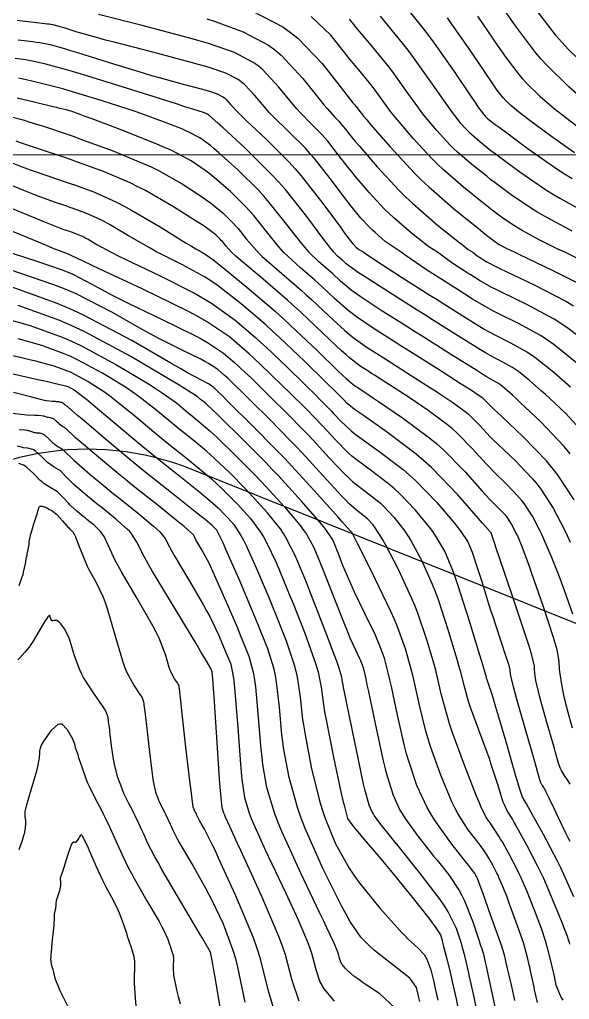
# Model space of a CAD drawing. Header units: metres. Extents: x 837475 to 838479, y 1189012 to 1191015.
# Drawn here: x 837912.9 to 837991.3, y 1189893.5 to 1190033.2 of the extents above; entities that cross this region are included whole.
import ezdxf

# ---------------------------------------------------------------- set-up
doc = ezdxf.new("R2010")
doc.units = ezdxf.units.M
doc.header["$LTSCALE"] = 0.3
doc.layers.add('COORD', color=7, linetype='Continuous', lineweight=20)
for name, color, linetype in [('COTAS 10', 1, 'Continuous'), ('COTAS INT', 252, 'Continuous'), ('VIA1', 50, 'Continuous')]:
    doc.layers.add(name, color=color, linetype=linetype)

msp = doc.modelspace()

# ---------------------------------------------------------------- linework, layer by layer
at = {"layer": 'COORD'}
msp.add_line((837476.51, 1190013.87), (838476.51, 1190013.87), dxfattribs=at)
at = {"layer": 'COTAS 10'}
for points in [[(837986.21, 1190034.88), (837989.23, 1190030.97), (837990.16, 1190029.93), (837991.12, 1190028.89), (837994.88, 1190025.28)], [(837995.11, 1189985.97), (837991.24, 1189989.01), (837990.16, 1189989.75), (837989.08, 1189990.45), (837985.11, 1189992.6), (837981.66, 1189994.25), (837980.89, 1189994.63), (837980.21, 1189994.97), (837978.46, 1189995.95), (837977.12, 1189996.8), (837976.7, 1189997.07), (837976.26, 1189997.34), (837974.5, 1189998.46), (837972.47, 1190000), (837971.21, 1190000.76), (837968.74, 1190002.7), (837966.22, 1190004.87), (837965.56, 1190005.5), (837964.91, 1190006.13), (837962.7, 1190008.5), (837960.73, 1190010.83), (837960.23, 1190011.44), (837959.76, 1190012.03), (837958.22, 1190014.03), (837956.81, 1190015.82), (837956.41, 1190016.29), (837956.01, 1190016.74), (837954.53, 1190018.22), (837952.89, 1190019.89), (837952.39, 1190020.44), (837951.88, 1190021.04), (837949.84, 1190023.54), (837947.56, 1190025.99), (837946.89, 1190026.54), (837946.19, 1190027.05), (837943.54, 1190028.48), (837939.83, 1190029.73), (837938.47, 1190030.13), (837936.97, 1190030.56), (837930.35, 1190032.31), (837924.13, 1190033.88)], [(837964.29, 1190033.63), (837967.44, 1190029.79), (837968.23, 1190028.77), (837968.99, 1190027.77), (837971.47, 1190024.29), (837973.48, 1190021.36), (837973.96, 1190020.7), (837974.4, 1190020.1), (837975.66, 1190018.49), (837976.72, 1190017.35), (837977.03, 1190017.05), (837977.33, 1190016.76), (837978.49, 1190015.76), (837980.08, 1190014.51), (837980.67, 1190014.07), (837981.31, 1190013.58), (837984.18, 1190011.44), (837987.7, 1190009.03), (837988.76, 1190008.37), (837989.87, 1190007.71), (837994.18, 1190005.33)], [(837991.91, 1189964.67), (837989.58, 1189968.28), (837988.81, 1189969.26), (837988, 1189970.23), (837984.67, 1189973.69), (837981.66, 1189976.51), (837981.05, 1189977.09), (837980.55, 1189977.57), (837979.54, 1189978.57), (837979.15, 1189978.96), (837979.03, 1189979.07), (837978.91, 1189979.18), (837978.41, 1189979.54), (837977.16, 1189980.36), (837976.55, 1189980.75), (837975.83, 1189981.2), (837972.31, 1189983.44), (837968.36, 1189985.94), (837967.37, 1189986.56), (837966.44, 1189987.15), (837963.44, 1189989.05), (837960.93, 1189990.76), (837960.31, 1189991.23), (837959.71, 1189991.7), (837957.79, 1189993.4), (837955.98, 1189995.11), (837955.46, 1189995.58), (837954.93, 1189996.06), (837952.91, 1189997.78), (837950.5, 1190000), (837949.85, 1190000.75), (837948.08, 1190002.96), (837946.26, 1190005.24), (837945.71, 1190005.85), (837945.15, 1190006.47), (837942.96, 1190008.64), (837940.69, 1190010.61), (837940.07, 1190011.1), (837939.47, 1190011.56), (837937.34, 1190013.02), (837934.58, 1190014.47), (837933.57, 1190014.93), (837932.47, 1190015.41), (837927.61, 1190017.34), (837923.12, 1190019.03), (837922.24, 1190019.36), (837921.53, 1190019.62), (837920.26, 1190020.09), (837920.01, 1190020.16), (837919.94, 1190020.19), (837919.85, 1190020.21), (837919.53, 1190020.29), (837918.64, 1190020.5), (837918.21, 1190020.6), (837917.7, 1190020.73), (837915.18, 1190021.34), (837912.58, 1190021.95)], [(837909.48, 1190007.19), (837915.08, 1190004.88), (837916.21, 1190004.42), (837917.16, 1190004.03), (837919.07, 1190003.29), (837919.82, 1190003.04), (837920.04, 1190002.97), (837920.26, 1190002.89), (837921.09, 1190002.58), (837922.04, 1190002.16), (837922.34, 1190002.01), (837922.66, 1190001.83), (837923.93, 1190001.09), (837925.93, 1190000), (837926.13, 1189999.89), (837927.03, 1189999.44), (837928.06, 1189998.93), (837932.84, 1189996.66), (837937.91, 1189994.1), (837939.12, 1189993.41), (837940.25, 1189992.72), (837943.64, 1189990.3), (837946.5, 1189987.84), (837947.29, 1189987.12), (837948.09, 1189986.39), (837950.99, 1189983.64), (837953.53, 1189981.15), (837954.11, 1189980.58), (837954.63, 1189980.07), (837956.04, 1189978.68), (837957.07, 1189977.63), (837957.36, 1189977.33), (837957.65, 1189977.02), (837958.68, 1189975.89), (837960.17, 1189974.51), (837960.74, 1189974.06), (837961.39, 1189973.56), (837964.29, 1189971.5), (837967.57, 1189969), (837968.45, 1189968.23), (837969.32, 1189967.44), (837972.35, 1189964.29), (837974.83, 1189961.39), (837975.34, 1189960.75), (837975.79, 1189960.18), (837976.77, 1189958.71), (837977.38, 1189957.24), (837977.58, 1189956.68), (837977.8, 1189956.04), (837978.71, 1189953.17), (837979.73, 1189949.87), (837980.03, 1189948.97), (837980.32, 1189948.07), (837981.39, 1189944.84), (837982.26, 1189942.23), (837982.43, 1189941.71), (837982.56, 1189941.27), (837982.77, 1189940.45), (837982.78, 1189940.17), (837982.79, 1189940.07), (837982.8, 1189939.97), (837982.86, 1189939.53), (837983.24, 1189938.09), (837983.44, 1189937.35), (837983.69, 1189936.46), (837984.95, 1189932.01), (837986.21, 1189927.6), (837986.46, 1189926.73), (837986.67, 1189926.01), (837987.04, 1189924.7), (837987.15, 1189924.39), (837987.18, 1189924.31), (837987.22, 1189924.23), (837987.39, 1189923.97), (837987.58, 1189923.68), (837987.64, 1189923.58), (837987.69, 1189923.48), (837987.9, 1189923.07), (837988.3, 1189922.23), (837988.48, 1189921.86), (837988.68, 1189921.44), (837989.64, 1189919.41), (837990.74, 1189917.14), (837991.03, 1189916.57), (837991.3, 1189916.02)], [(837983.5, 1189893.33), (837983.03, 1189895.33), (837982.6, 1189897.14), (837982.51, 1189897.52), (837982.44, 1189897.86), (837982.26, 1189898.67), (837982.16, 1189899.14), (837982.14, 1189899.26), (837982.11, 1189899.38), (837982.02, 1189899.8), (837981.66, 1189900.9), (837981.47, 1189901.45), (837981.24, 1189902.11), (837980.07, 1189905.4), (837978.9, 1189908.65), (837978.67, 1189909.28), (837978.48, 1189909.8), (837978.14, 1189910.73), (837978.06, 1189910.9), (837978.04, 1189910.95), (837978.02, 1189911), (837977.93, 1189911.16), (837977.85, 1189911.31), (837977.83, 1189911.35), (837977.81, 1189911.38), (837977.75, 1189911.47), (837977.2, 1189912.17), (837976.87, 1189912.59), (837976.47, 1189913.11), (837974.37, 1189915.78), (837972.04, 1189919.05), (837971.49, 1189919.94), (837970.99, 1189920.83), (837969.52, 1189923.99), (837968.36, 1189927.43), (837968.06, 1189928.49), (837967.77, 1189929.6), (837966.75, 1189933.99), (837965.88, 1189938.1), (837965.67, 1189939.03), (837965.47, 1189939.86), (837964.88, 1189942.12), (837964.15, 1189944.1), (837963.86, 1189944.76), (837963.55, 1189945.48), (837962.12, 1189948.47), (837960.63, 1189951.55), (837960.28, 1189952.31), (837959.95, 1189953.03), (837958.98, 1189955.34), (837958.28, 1189957.15), (837958.11, 1189957.56), (837957.96, 1189957.94), (837957.53, 1189958.98), (837956.64, 1189960.32), (837956.2, 1189960.88), (837955.67, 1189961.52), (837953.07, 1189964.52), (837949.83, 1189968.05), (837948.91, 1189969.02), (837947.98, 1189969.99), (837944.52, 1189973.5), (837941.58, 1189976.38), (837940.99, 1189976.96), (837940.48, 1189977.44), (837939.43, 1189978.41), (837938.97, 1189978.78), (837938.83, 1189978.89), (837938.7, 1189979), (837938.19, 1189979.43), (837936.42, 1189980.57), (837935.49, 1189981.14), (837934.37, 1189981.81), (837928.76, 1189985.12), (837922.12, 1189988.68), (837920.37, 1189989.5), (837918.64, 1189990.25), (837912.71, 1189992.41)], [(837969.92, 1189893.17), (837969.75, 1189893.94), (837969.7, 1189894.15), (837969.64, 1189894.37), (837969.45, 1189895.16), (837968.82, 1189896.14), (837968.49, 1189896.48), (837968.09, 1189896.84), (837966.11, 1189898.39), (837963.94, 1189900.05), (837963.43, 1189900.48), (837962.95, 1189900.9), (837961.52, 1189902.33), (837959.98, 1189904.64), (837959.43, 1189905.62), (837958.82, 1189906.74), (837956.18, 1189912.03), (837953.61, 1189917.83), (837953.05, 1189919.29), (837952.55, 1189920.67), (837951.3, 1189925.12), (837950.58, 1189929.09), (837950.42, 1189930.18), (837950.28, 1189931.26), (837949.92, 1189935.12), (837949.51, 1189938.72), (837949.35, 1189939.65), (837949.16, 1189940.53), (837948.26, 1189943.46), (837946.99, 1189946.65), (837946.56, 1189947.69), (837946.09, 1189948.81), (837944.13, 1189953.46), (837942.31, 1189957.63), (837941.95, 1189958.45), (837941.64, 1189959.13), (837941.01, 1189960.35), (837940.76, 1189960.62), (837940.69, 1189960.7), (837940.62, 1189960.77), (837940.35, 1189961.05), (837939.33, 1189961.89), (837938.79, 1189962.33), (837938.12, 1189962.85), (837934.79, 1189965.49), (837930.77, 1189968.69), (837929.68, 1189969.57), (837928.6, 1189970.45), (837924.79, 1189973.64), (837921.75, 1189976.22), (837921.17, 1189976.72), (837920.69, 1189977.13), (837919.88, 1189977.84), (837919.79, 1189977.94), (837919.76, 1189977.96), (837919.73, 1189977.99), (837919.61, 1189978.06), (837919.48, 1189978.14), (837919.44, 1189978.17), (837919.41, 1189978.2), (837919.26, 1189978.34), (837919.12, 1189978.47), (837919.08, 1189978.49), (837919.05, 1189978.51), (837918.92, 1189978.55), (837918.81, 1189978.56), (837918.78, 1189978.57), (837918.75, 1189978.57), (837918.64, 1189978.6), (837918.54, 1189978.64), (837918.49, 1189978.65), (837918.39, 1189978.67), (837918.21, 1189978.68), (837918.12, 1189978.68), (837918.03, 1189978.69), (837917.56, 1189978.69), (837916.75, 1189978.8), (837916.44, 1189978.86), (837916.08, 1189978.94), (837914.48, 1189979.35), (837912.05, 1189979.97)], [(837912.82, 1189952.5), (837913.28, 1189953.73), (837913.39, 1189954.07), (837913.48, 1189954.4), (837913.74, 1189955.55), (837913.91, 1189956.55), (837913.96, 1189956.78), (837914, 1189957), (837914.13, 1189957.6), (837914.22, 1189958.07), (837914.24, 1189958.2), (837914.26, 1189958.32), (837914.29, 1189958.74), (837914.39, 1189959.38), (837914.46, 1189959.63), (837914.54, 1189959.92), (837914.95, 1189961.26), (837915.37, 1189962.57), (837915.45, 1189962.84), (837915.52, 1189963.07), (837915.66, 1189963.57), (837915.75, 1189963.76), (837915.8, 1189963.78), (837915.85, 1189963.8), (837916.12, 1189963.79), (837916.42, 1189963.7), (837916.49, 1189963.68), (837916.56, 1189963.65), (837916.77, 1189963.55), (837917, 1189963.42), (837917.08, 1189963.38), (837917.17, 1189963.33), (837917.52, 1189963.15), (837917.99, 1189962.81), (837918.15, 1189962.66), (837918.32, 1189962.5), (837919.02, 1189961.72), (837919.66, 1189960.96), (837919.79, 1189960.81), (837919.9, 1189960.68), (837920.15, 1189960.42), (837920.27, 1189960.32), (837920.31, 1189960.29), (837920.34, 1189960.26), (837920.49, 1189960.15), (837920.74, 1189959.69), (837920.85, 1189959.43), (837920.97, 1189959.13), (837921.56, 1189957.58), (837922.32, 1189955.73), (837922.55, 1189955.24), (837922.79, 1189954.74), (837923.75, 1189953.02), (837924.79, 1189950.83), (837925.08, 1189950.05), (837925.38, 1189949.19), (837926.46, 1189945.43), (837927.56, 1189941.73), (837927.85, 1189940.9), (837928.15, 1189940.16), (837929.21, 1189938.17), (837930.06, 1189936.95), (837930.23, 1189936.69), (837930.36, 1189936.46), (837930.58, 1189935.9), (837930.6, 1189935.57), (837930.61, 1189935.49), (837930.62, 1189935.41), (837930.66, 1189935.16), (837930.78, 1189934.16), (837930.84, 1189933.61), (837930.92, 1189932.94), (837931.31, 1189929.53), (837931.74, 1189926), (837931.85, 1189925.24), (837931.95, 1189924.58), (837932.28, 1189923.03), (837932.59, 1189922.14), (837932.69, 1189921.9), (837932.79, 1189921.67), (837933.17, 1189920.88), (837933.55, 1189920.16), (837933.65, 1189919.97), (837933.74, 1189919.78), (837934.04, 1189919.15), (837934.32, 1189918.54), (837934.4, 1189918.36), (837934.48, 1189918.18), (837934.77, 1189917.52), (837935.38, 1189916.35), (837935.66, 1189915.85), (837935.98, 1189915.28), (837937.57, 1189912.56), (837939.4, 1189909.33), (837939.87, 1189908.43), (837940.34, 1189907.52), (837941.92, 1189904.23), (837943.31, 1189900.5), (837943.65, 1189899.32), (837943.97, 1189898.08), (837944.99, 1189893.07)]]:
    msp.add_lwpolyline(points, dxfattribs=at)
at = {"layer": 'COTAS INT'}
for points in [[(837967.42, 1190035.59), (837970.36, 1190031.95), (837971.17, 1190030.88), (837971.99, 1190029.78), (837974.93, 1190025.59), (837977.34, 1190022.01), (837977.82, 1190021.31), (837978.22, 1190020.73), (837978.99, 1190019.65), (837979.23, 1190019.38), (837979.31, 1190019.31), (837979.38, 1190019.24), (837979.65, 1190019.01), (837980.69, 1190018.22), (837981.26, 1190017.8), (837981.94, 1190017.29), (837985.38, 1190014.74), (837989.47, 1190011.86), (837990.57, 1190011.15), (837991.64, 1190010.48)], [(837993.95, 1190021.16), (837991.19, 1190023.56), (837988.08, 1190026.59), (837987.25, 1190027.51), (837986.43, 1190028.47), (837983.56, 1190032.24), (837981.24, 1190035.59)], [(837946.01, 1190034.38), (837950.41, 1190032.11), (837951.51, 1190031.33), (837952.57, 1190030.48), (837956.01, 1190026.9), (837958.58, 1190023.6), (837959.1, 1190022.94), (837959.54, 1190022.38), (837960.41, 1190021.29), (837960.71, 1190020.93), (837960.78, 1190020.83), (837960.85, 1190020.74), (837961.09, 1190020.41), (837961.93, 1190019.39), (837962.38, 1190018.86), (837962.93, 1190018.22), (837965.7, 1190015.01), (837969.19, 1190011.26), (837970.19, 1190010.27), (837971.21, 1190009.3), (837975.01, 1190006), (837978.24, 1190003.4), (837978.9, 1190002.87), (837979.45, 1190002.43), (837980.57, 1190001.55), (837981.09, 1190001.2), (837981.26, 1190001.09), (837981.45, 1190000.99), (837982.22, 1190000.57), (837983.49, 1190000), (837983.57, 1189999.96), (837984.32, 1189999.58), (837985.16, 1189999.17), (837989, 1189997.35), (837992.99, 1189995.32)], [(837993.64, 1189998.47), (837990.78, 1189999.9), (837990.6, 1190000), (837989.59, 1190000.42), (837986.95, 1190001.77), (837984.53, 1190003.08), (837983.95, 1190003.42), (837983.41, 1190003.75), (837981.77, 1190004.85), (837980.07, 1190006.15), (837979.49, 1190006.6), (837978.85, 1190007.1), (837976.17, 1190009.25), (837973.25, 1190011.79), (837972.47, 1190012.53), (837971.7, 1190013.29), (837969.02, 1190016.17), (837966.75, 1190018.84), (837966.24, 1190019.47), (837965.78, 1190020.04), (837964.55, 1190021.7), (837963.57, 1190023.08), (837963.27, 1190023.48), (837962.95, 1190023.89), (837961.7, 1190025.41), (837960.21, 1190027.21), (837959.74, 1190027.79), (837959.24, 1190028.41), (837957.24, 1190030.95), (837954.43, 1190033.6)], [(837978.18, 1190033.63), (837979.67, 1190031.43), (837980.1, 1190030.79), (837980.55, 1190030.14), (837982.24, 1190027.7), (837984.04, 1190025.33), (837984.56, 1190024.73), (837985.08, 1190024.15), (837987.04, 1190022.24), (837989.1, 1190020.49), (837989.7, 1190020.01), (837990.31, 1190019.52), (837992.58, 1190017.79)], [(837992.57, 1189983.99), (837989.07, 1189986.79), (837988.13, 1189987.45), (837987.21, 1189988.06), (837983.99, 1189989.84), (837981.09, 1189991.26), (837980.36, 1189991.64), (837979.67, 1189992.01), (837977.46, 1189993.31), (837975.24, 1189994.71), (837974.55, 1189995.15), (837973.82, 1189995.61), (837970.9, 1189997.46), (837967.85, 1189999.57), (837967.28, 1190000), (837964.99, 1190001.54), (837963.55, 1190002.78), (837963.17, 1190003.14), (837962.8, 1190003.5), (837961.54, 1190004.85), (837960.14, 1190006.56), (837959.68, 1190007.15), (837959.19, 1190007.78), (837957.17, 1190010.48), (837954.92, 1190013.35), (837954.28, 1190014.08), (837953.64, 1190014.8), (837951.28, 1190017.17), (837949.07, 1190019.31), (837948.53, 1190019.87), (837948.02, 1190020.42), (837946.41, 1190022.31), (837944.93, 1190023.9), (837944.49, 1190024.26), (837944.04, 1190024.6), (837942.31, 1190025.52), (837939.61, 1190026.41), (837938.55, 1190026.72), (837937.35, 1190027.05), (837931.88, 1190028.49), (837926.36, 1190029.91), (837925.13, 1190030.23), (837924.03, 1190030.53), (837921.13, 1190031.37), (837919.39, 1190031.91), (837919.01, 1190032.03), (837918.68, 1190032.12), (837917.89, 1190032.35), (837917.14, 1190032.48), (837916.84, 1190032.52), (837916.5, 1190032.56), (837914.93, 1190032.74), (837913.3, 1190032.92), (837912.92, 1190032.96), (837912.57, 1190033)], [(837939.6, 1190033.24), (837940.79, 1190032.86), (837944.78, 1190031.43), (837948.35, 1190029.51), (837949.29, 1190028.83), (837950.2, 1190028.07), (837953.27, 1190024.77), (837955.73, 1190021.66), (837956.26, 1190021.01), (837956.71, 1190020.47), (837957.77, 1190019.28), (837958.38, 1190018.67), (837958.54, 1190018.49), (837958.7, 1190018.3), (837959.28, 1190017.57), (837960.32, 1190016.27), (837960.78, 1190015.72), (837961.32, 1190015.1), (837963.86, 1190012.15), (837967.02, 1190008.76), (837967.94, 1190007.86), (837968.89, 1190006.97), (837972.48, 1190003.86), (837975.62, 1190001.35), (837976.27, 1190000.83), (837976.83, 1190000.39), (837977.48, 1190000), (837978.09, 1189999.47), (837978.71, 1189999.08), (837978.86, 1189998.98), (837979, 1189998.89), (837979.47, 1189998.6), (837980.76, 1189997.94), (837981.42, 1189997.62), (837982.22, 1189997.24), (837986.23, 1189995.36), (837990.73, 1189993.03), (837991.84, 1189992.36)], [(837991.67, 1190002.97), (837987.61, 1190005.18), (837986.63, 1190005.75), (837985.72, 1190006.3), (837982.97, 1190008.15), (837980.69, 1190009.86), (837980.08, 1190010.33), (837979.47, 1190010.81), (837977.33, 1190012.5), (837975.29, 1190014.27), (837974.75, 1190014.79), (837974.21, 1190015.32), (837972.34, 1190017.33), (837970.57, 1190019.47), (837970.1, 1190020.08), (837969.63, 1190020.7), (837968.01, 1190023), (837966.28, 1190025.43), (837965.75, 1190026.12), (837965.19, 1190026.84), (837963, 1190029.52), (837960.88, 1190032.04), (837960.37, 1190032.65), (837959.9, 1190033.23)], [(837991.98, 1190014.16), (837988.55, 1190016.58), (837985.48, 1190018.88), (837984.82, 1190019.38), (837984.25, 1190019.82), (837982.89, 1190020.92), (837982.08, 1190021.7), (837981.87, 1190021.94), (837981.66, 1190022.19), (837980.92, 1190023.16), (837979.86, 1190024.7), (837979.45, 1190025.31), (837978.99, 1190025.99), (837976.88, 1190029.12), (837974.51, 1190032.52), (837973.88, 1190033.38)], [(837912.69, 1190030.27), (837914.8, 1190030.02), (837915.31, 1190029.94), (837915.79, 1190029.87), (837917.26, 1190029.58), (837919.32, 1190029.01), (837920.17, 1190028.75), (837921.14, 1190028.46), (837925.66, 1190027.05), (837930.51, 1190025.55), (837931.69, 1190025.2), (837932.8, 1190024.88), (837936.22, 1190023.95), (837938.77, 1190023.28), (837939.32, 1190023.12), (837939.82, 1190022.98), (837941.07, 1190022.57), (837941.88, 1190022.14), (837942.09, 1190021.98), (837942.29, 1190021.81), (837942.98, 1190021.07), (837944.16, 1190019.8), (837944.66, 1190019.3), (837945.25, 1190018.73), (837948.03, 1190016.12), (837951.27, 1190012.86), (837952.15, 1190011.88), (837953.03, 1190010.87), (837956.12, 1190006.94), (837958.62, 1190003.54), (837959.12, 1190002.86), (837959.55, 1190002.29), (837960.38, 1190001.2), (837960.7, 1190000.87), (837960.79, 1190000.78), (837960.88, 1190000.69), (837961.24, 1190000.38), (837961.94, 1190000), (837962.25, 1189999.76), (837962.9, 1189999.32), (837963.65, 1189998.81), (837967.31, 1189996.45), (837971.38, 1189993.87), (837972.39, 1189993.23), (837973.36, 1189992.62), (837976.45, 1189990.66), (837979.13, 1189989.04), (837979.83, 1189988.64), (837980.52, 1189988.27), (837982.87, 1189987.08), (837985.19, 1189985.8), (837985.85, 1189985.36), (837986.52, 1189984.88), (837989.04, 1189982.87), (837991.43, 1189980.78)], [(837993.25, 1189974.26), (837990.76, 1189976.99), (837988.42, 1189979.16), (837987.84, 1189979.69), (837987.28, 1189980.19), (837985.52, 1189981.75), (837983.98, 1189982.98), (837983.57, 1189983.27), (837983.16, 1189983.54), (837981.75, 1189984.32), (837979.95, 1189985.27), (837979.3, 1189985.65), (837978.58, 1189986.08), (837975.45, 1189988.01), (837971.74, 1189990.36), (837970.67, 1189991.04), (837969.58, 1189991.73), (837965.45, 1189994.35), (837961.93, 1189996.6), (837961.22, 1189997.07), (837960.63, 1189997.47), (837959.44, 1189998.34), (837958.99, 1189998.77), (837958.86, 1189998.89), (837958.73, 1189999.01), (837958.22, 1189999.44), (837957.69, 1190000), (837957.23, 1190000.57), (837956.79, 1190001.13), (837956.28, 1190001.79), (837953.84, 1190005.06), (837950.73, 1190008.97), (837949.79, 1190010.03), (837948.82, 1190011.08), (837945.06, 1190014.8), (837941.85, 1190017.76), (837941.22, 1190018.33), (837940.72, 1190018.79), (837939.84, 1190019.57), (837939.67, 1190019.66), (837939.61, 1190019.69), (837939.54, 1190019.72), (837939.24, 1190019.84), (837937.47, 1190020.41), (837936.47, 1190020.73), (837935.26, 1190021.12), (837929.03, 1190023.09), (837922.47, 1190025.14), (837921.04, 1190025.57), (837919.78, 1190025.94), (837916.64, 1190026.81), (837914.73, 1190027.23), (837914.24, 1190027.32), (837913.77, 1190027.4), (837912.25, 1190027.62)], [(837954.17, 1190000), (837954.06, 1190000.1), (837953.58, 1190000.66), (837953.07, 1190001.27), (837950.96, 1190004.01), (837948.49, 1190007.1), (837947.75, 1190007.94), (837946.99, 1190008.77), (837944.01, 1190011.72), (837941.27, 1190014.19), (837940.65, 1190014.72), (837940.09, 1190015.18), (837938.59, 1190016.3), (837937.12, 1190017.07), (837936.59, 1190017.31), (837936, 1190017.56), (837933.43, 1190018.59), (837930.3, 1190019.72), (837929.36, 1190020.04), (837928.39, 1190020.37), (837924.65, 1190021.59), (837920.92, 1190022.73), (837919.97, 1190023), (837919.05, 1190023.26), (837916.02, 1190024.04), (837913.66, 1190024.59), (837913.17, 1190024.7), (837912.75, 1190024.79)], [(837911.91, 1190019.26), (837913.23, 1190018.91), (837913.71, 1190018.76), (837914.24, 1190018.6), (837916.58, 1190017.86), (837919.67, 1190016.82), (837920.67, 1190016.47), (837921.73, 1190016.08), (837926.09, 1190014.47), (837930.52, 1190012.65), (837931.63, 1190012.14), (837932.69, 1190011.63), (837936.09, 1190009.75), (837938.84, 1190007.95), (837939.5, 1190007.48), (837940.1, 1190007.04), (837941.9, 1190005.56), (837943.31, 1190004.16), (837943.68, 1190003.77), (837944.03, 1190003.37), (837945.2, 1190001.9), (837946.64, 1190000.24), (837946.88, 1190000)], [(837991.72, 1189948.41), (837990.49, 1189951.92), (837990.16, 1189952.82), (837989.83, 1189953.7), (837988.69, 1189956.58), (837987.6, 1189959.09), (837987.31, 1189959.73), (837987.02, 1189960.34), (837985.99, 1189962.35), (837984.81, 1189964.16), (837984.43, 1189964.65), (837984.02, 1189965.14), (837982.35, 1189966.88), (837980.48, 1189968.7), (837979.95, 1189969.25), (837979.41, 1189969.81), (837977.44, 1189971.98), (837975.25, 1189974.2), (837974.58, 1189974.79), (837973.88, 1189975.38), (837971.12, 1189977.44), (837968.41, 1189979.27), (837967.74, 1189979.72), (837967.11, 1189980.14), (837965.11, 1189981.43), (837963.47, 1189982.47), (837963.06, 1189982.72), (837962.67, 1189982.97), (837961.43, 1189983.76), (837959.93, 1189984.91), (837959.39, 1189985.39), (837958.79, 1189985.93), (837956.13, 1189988.46), (837952.97, 1189991.44), (837952.06, 1189992.27), (837951.12, 1189993.1), (837947.6, 1189996.13), (837944.44, 1189998.82), (837943.74, 1189999.44), (837943.12, 1190000), (837942.32, 1190000.85), (837941.8, 1190001.5), (837941.64, 1190001.68), (837941.48, 1190001.86), (837940.85, 1190002.48), (837939.52, 1190003.46), (837938.92, 1190003.87), (837938.22, 1190004.33), (837934.84, 1190006.47), (837930.84, 1190008.77), (837929.76, 1190009.33), (837928.68, 1190009.86), (837924.84, 1190011.5), (837921.16, 1190012.85), (837920.18, 1190013.2), (837919.21, 1190013.53), (837915.87, 1190014.65), (837913.04, 1190015.58), (837912.4, 1190015.8)], [(837909.99, 1190013.46), (837912.91, 1190012.29), (837913.67, 1190012.01), (837914.41, 1190011.73), (837916.94, 1190010.86), (837919.42, 1190010.04), (837920.13, 1190009.79), (837920.86, 1190009.53), (837923.59, 1190008.53), (837926.73, 1190007.12), (837927.72, 1190006.62), (837928.76, 1190006.05), (837932.95, 1190003.59), (837936.66, 1190001.3), (837937.4, 1190000.85), (837938.02, 1190000.49), (837938.85, 1190000), (837939.36, 1189999.7), (837940.58, 1189998.84), (837941.16, 1189998.38), (837941.86, 1189997.82), (837945.3, 1189995), (837949.35, 1189991.52), (837950.45, 1189990.54), (837951.52, 1189989.56), (837955.3, 1189985.99), (837958.32, 1189983.04), (837958.93, 1189982.46), (837959.44, 1189981.99), (837960.42, 1189981.11), (837960.79, 1189980.88), (837960.91, 1189980.81), (837961.03, 1189980.73), (837961.51, 1189980.42), (837962.74, 1189979.6), (837963.34, 1189979.2), (837964.04, 1189978.73), (837967.48, 1189976.39), (837971.37, 1189973.49), (837972.36, 1189972.66), (837973.3, 1189971.82), (837976.39, 1189968.68), (837978.84, 1189965.93), (837979.39, 1189965.33), (837979.89, 1189964.8), (837981.19, 1189963.47), (837982.03, 1189962.6), (837982.24, 1189962.35), (837982.43, 1189962.1), (837983.02, 1189961.19), (837983.54, 1189960.17), (837983.69, 1189959.86), (837983.84, 1189959.54), (837984.39, 1189958.27), (837985.2, 1189956.12), (837985.51, 1189955.25), (837985.87, 1189954.25), (837987.46, 1189949.62), (837988.94, 1189945.09), (837989.22, 1189944.15), (837989.44, 1189943.35), (837989.77, 1189941.6), (837989.8, 1189940.58), (837989.84, 1189940.24), (837989.88, 1189939.88), (837990.12, 1189938.35), (837990.47, 1189936.63), (837990.58, 1189936.15), (837990.69, 1189935.67), (837991.17, 1189933.9), (837991.65, 1189932.19)], [(837991.36, 1189924.14), (837991.21, 1189924.4), (837991.07, 1189924.64), (837990.57, 1189925.4), (837990.14, 1189926.09), (837990.04, 1189926.29), (837989.94, 1189926.5), (837989.66, 1189927.29), (837989.28, 1189928.67), (837989.12, 1189929.24), (837988.93, 1189929.9), (837988.06, 1189932.95), (837987.19, 1189936.06), (837987.01, 1189936.75), (837986.85, 1189937.36), (837986.49, 1189938.94), (837986.34, 1189939.92), (837986.31, 1189940.16), (837986.29, 1189940.38), (837986.27, 1189941.03), (837985.81, 1189942.87), (837985.52, 1189943.83), (837985.15, 1189944.99), (837983.2, 1189950.83), (837981.25, 1189956.57), (837980.87, 1189957.67), (837980.57, 1189958.55), (837980.09, 1189959.97), (837980.08, 1189959.99), (837980.06, 1189960.02), (837980.05, 1189960.04), (837980.04, 1189960.05), (837980.02, 1189960.07), (837979.29, 1189960.89), (837978.84, 1189961.41), (837978.28, 1189962.05), (837975.34, 1189965.38), (837971.58, 1189969.28), (837970.51, 1189970.26), (837969.42, 1189971.21), (837965.34, 1189974.31), (837961.9, 1189976.69), (837961.21, 1189977.18), (837960.64, 1189977.59), (837959.52, 1189978.49), (837959.14, 1189978.91), (837959.03, 1189979.02), (837958.93, 1189979.13), (837958.54, 1189979.52), (837957.54, 1189980.51), (837957.04, 1189981), (837956.44, 1189981.58), (837953.49, 1189984.47), (837949.94, 1189987.85), (837948.96, 1189988.75), (837947.98, 1189989.62), (837944.47, 1189992.65), (837941.06, 1189995.27), (837940.14, 1189995.89), (837939.24, 1189996.47), (837936.1, 1189998.18), (837933.07, 1189999.69), (837932.48, 1190000), (837931.25, 1190000.71), (837928.44, 1190002.34), (837925.71, 1190003.95), (837925.03, 1190004.31), (837924.39, 1190004.64), (837922.34, 1190005.56), (837920.56, 1190006.21), (837920.08, 1190006.38), (837919.62, 1190006.54), (837918, 1190007.08), (837915.78, 1190007.88), (837914.94, 1190008.21), (837913.99, 1190008.58), (837909.74, 1190010.32)], [(837991.87, 1189908.1), (837990.47, 1189911.27), (837990.02, 1189912.22), (837989.54, 1189913.2), (837987.54, 1189916.98), (837985.76, 1189920.22), (837985.41, 1189920.85), (837985.12, 1189921.37), (837984.59, 1189922.29), (837984.16, 1189923.61), (837983.92, 1189924.38), (837983.64, 1189925.32), (837982.22, 1189930.18), (837980.78, 1189935.12), (837980.48, 1189936.12), (837980.23, 1189936.95), (837979.7, 1189938.62), (837979.5, 1189939.16), (837979.46, 1189939.28), (837979.42, 1189939.39), (837979.34, 1189939.7), (837978.96, 1189941.02), (837978.73, 1189941.77), (837978.46, 1189942.69), (837977.03, 1189947.39), (837975.41, 1189952.44), (837975.02, 1189953.58), (837974.64, 1189954.61), (837973.48, 1189957.39), (837972.22, 1189959.53), (837971.79, 1189960.16), (837971.32, 1189960.8), (837969.32, 1189963.24), (837967.03, 1189965.61), (837966.38, 1189966.22), (837965.71, 1189966.79), (837963.24, 1189968.68), (837960.87, 1189970.44), (837960.27, 1189970.93), (837959.7, 1189971.44), (837957.85, 1189973.29), (837956.16, 1189975.14), (837955.69, 1189975.64), (837955.22, 1189976.13), (837953.53, 1189977.85), (837951.71, 1189979.64), (837951.18, 1189980.16), (837950.62, 1189980.71), (837948.48, 1189982.81), (837946.25, 1189984.94), (837945.63, 1189985.5), (837945.02, 1189986.05), (837942.81, 1189987.95), (837939.56, 1189990.11), (837938.29, 1189990.83), (837936.87, 1189991.59), (837930.37, 1189994.77), (837924.25, 1189997.63), (837923.06, 1189998.19), (837922.08, 1189998.65), (837920.37, 1189999.48), (837920.06, 1189999.64), (837919.96, 1189999.68), (837919.87, 1189999.72), (837919.48, 1189999.85), (837919.09, 1190000), (837917.69, 1190000.54), (837916.74, 1190000.93), (837915.59, 1190001.4), (837909.67, 1190003.84)], [(837946.85, 1190000), (837947.44, 1189999.43), (837950.25, 1189996.96), (837953.02, 1189994.58), (837953.76, 1189993.93), (837954.48, 1189993.27), (837956.96, 1189990.93), (837959.25, 1189988.81), (837959.85, 1189988.31), (837960.43, 1189987.83), (837962.43, 1189986.41), (837964.55, 1189985.06), (837965.22, 1189984.64), (837965.92, 1189984.2), (837968.71, 1189982.43), (837971.47, 1189980.67), (837972.15, 1189980.23), (837972.79, 1189979.81), (837974.77, 1189978.49), (837976.4, 1189977.28), (837976.81, 1189976.93), (837977.2, 1189976.58), (837978.49, 1189975.27), (837979.98, 1189973.69), (837980.5, 1189973.17), (837981.07, 1189972.61), (837983.51, 1189970.29), (837986.01, 1189967.69), (837986.62, 1189966.96), (837987.19, 1189966.22), (837988.95, 1189963.51), (837990.49, 1189960.51), (837990.93, 1189959.6), (837991.37, 1189958.64)], [(837991.35, 1189971.25), (837990.5, 1189972.31), (837987.19, 1189975.83), (837984.26, 1189978.55), (837983.66, 1189979.12), (837983.14, 1189979.59), (837981.99, 1189980.63), (837981.44, 1189981.08), (837981.29, 1189981.18), (837981.14, 1189981.28), (837980.63, 1189981.56), (837979.38, 1189982.28), (837978.77, 1189982.66), (837978.04, 1189983.11), (837974.44, 1189985.37), (837970.26, 1189988.01), (837969.16, 1189988.71), (837968.09, 1189989.39), (837964.44, 1189991.7), (837961.43, 1189993.68), (837960.76, 1189994.15), (837960.17, 1189994.59), (837958.61, 1189995.87), (837957.49, 1189996.94), (837957.16, 1189997.24), (837956.83, 1189997.53), (837955.56, 1189998.61), (837954.14, 1190000)], [(837911.86, 1189999.85), (837915.52, 1189998.66), (837918.83, 1189997.53), (837919.68, 1189997.19), (837920.5, 1189996.84), (837923.21, 1189995.45), (837926.28, 1189993.78), (837927.32, 1189993.25), (837928.45, 1189992.69), (837933.22, 1189990.41), (837937.79, 1189988.17), (837938.8, 1189987.63), (837939.69, 1189987.12), (837941.98, 1189985.6), (837943.53, 1189984.26), (837943.97, 1189983.87), (837944.4, 1189983.48), (837945.98, 1189981.98), (837947.71, 1189980.27), (837948.25, 1189979.75), (837948.8, 1189979.2), (837951.01, 1189977.02), (837953.37, 1189974.62), (837954.03, 1189973.94), (837954.68, 1189973.25), (837957.02, 1189970.69), (837959.23, 1189968.36), (837959.8, 1189967.81), (837960.35, 1189967.31), (837962.19, 1189965.86), (837963.86, 1189964.59), (837964.31, 1189964.2), (837964.75, 1189963.79), (837966.3, 1189962.19), (837967.81, 1189960.21), (837968.23, 1189959.56), (837968.65, 1189958.88), (837970.18, 1189956.07), (837971.7, 1189952.67), (837972.11, 1189951.61), (837972.53, 1189950.5), (837973.99, 1189946.07), (837975.21, 1189941.98), (837975.46, 1189941.09), (837975.69, 1189940.29), (837976.19, 1189938.27), (837976.68, 1189936.5), (837976.89, 1189935.85), (837977.13, 1189935.14), (837978.27, 1189932.04), (837979.51, 1189928.7), (837979.8, 1189927.85), (837980.08, 1189927.02), (837980.94, 1189924.29), (837981.61, 1189922.13), (837981.78, 1189921.66), (837981.94, 1189921.25), (837982.44, 1189920.23), (837983.13, 1189919.11), (837983.4, 1189918.64), (837983.71, 1189918.09), (837985.14, 1189915.53), (837986.73, 1189912.47), (837987.14, 1189911.61), (837987.55, 1189910.75), (837988.91, 1189907.59), (837990, 1189904.89), (837990.23, 1189904.32), (837990.42, 1189903.82), (837990.87, 1189902.65), (837991.13, 1189901.87), (837991.2, 1189901.62), (837991.27, 1189901.35)], [(837990.35, 1189893.38), (837990.09, 1189893.8), (837989.87, 1189894.2), (837989.38, 1189895.48), (837989.11, 1189896.76), (837989.03, 1189897.15), (837988.94, 1189897.55), (837988.58, 1189899.14), (837988.15, 1189900.84), (837988.01, 1189901.32), (837987.86, 1189901.8), (837987.27, 1189903.57), (837986.58, 1189905.43), (837986.37, 1189905.98), (837986.16, 1189906.53), (837985.32, 1189908.64), (837984.39, 1189910.8), (837984.11, 1189911.39), (837983.83, 1189911.98), (837982.74, 1189914.07), (837981.7, 1189915.92), (837981.45, 1189916.34), (837981.22, 1189916.74), (837980.5, 1189917.86), (837979.95, 1189918.65), (837979.82, 1189918.84), (837979.7, 1189919.01), (837979.33, 1189919.5), (837978.68, 1189920.86), (837978.38, 1189921.59), (837978.03, 1189922.46), (837976.31, 1189926.85), (837974.57, 1189931.64), (837974.19, 1189932.77), (837973.86, 1189933.81), (837973.05, 1189936.85), (837972.42, 1189939.56), (837972.2, 1189940.4), (837971.96, 1189941.28), (837970.95, 1189944.75), (837969.64, 1189948.55), (837969.21, 1189949.63), (837968.76, 1189950.72), (837966.89, 1189954.75), (837965.08, 1189958.23), (837964.67, 1189958.97), (837964.3, 1189959.62), (837963.27, 1189961.14), (837962.47, 1189961.97), (837962.24, 1189962.18), (837962, 1189962.38), (837961.14, 1189963.04), (837959.83, 1189964.19), (837959.33, 1189964.69), (837958.76, 1189965.28), (837956.18, 1189968.09), (837953.19, 1189971.37), (837952.35, 1189972.25), (837951.52, 1189973.12), (837948.51, 1189976.18), (837945.89, 1189978.76), (837945.32, 1189979.33), (837944.8, 1189979.84), (837943.47, 1189981.15), (837942.56, 1189982.02), (837942.3, 1189982.25), (837942.05, 1189982.48), (837941.15, 1189983.25), (837939.82, 1189984.14), (837939.3, 1189984.43), (837938.72, 1189984.74), (837936.06, 1189986.04), (837932.65, 1189987.74), (837931.59, 1189988.31), (837930.48, 1189988.91), (837926.06, 1189991.42), (837920.95, 1189994.04), (837919.4, 1189994.71), (837917.8, 1189995.35), (837911.55, 1189997.48)], [(837986.7, 1189893.01), (837986.37, 1189894.44), (837986.29, 1189894.82), (837986.21, 1189895.2), (837985.93, 1189896.51), (837985.68, 1189897.74), (837985.61, 1189898.06), (837985.54, 1189898.38), (837985.3, 1189899.47), (837984.91, 1189900.87), (837984.74, 1189901.39), (837984.55, 1189901.96), (837983.67, 1189904.49), (837982.74, 1189907.04), (837982.52, 1189907.63), (837982.32, 1189908.17), (837981.73, 1189909.68), (837981.22, 1189910.85), (837981.08, 1189911.17), (837980.92, 1189911.49), (837980.33, 1189912.62), (837979.77, 1189913.61), (837979.64, 1189913.85), (837979.51, 1189914.06), (837979.13, 1189914.66), (837978.58, 1189915.41), (837978.35, 1189915.72), (837978.08, 1189916.06), (837976.85, 1189917.64), (837975.36, 1189919.96), (837974.94, 1189920.76), (837974.51, 1189921.65), (837972.92, 1189925.42), (837971.46, 1189929.54), (837971.12, 1189930.63), (837970.81, 1189931.71), (837969.9, 1189935.42), (837969.15, 1189938.83), (837968.93, 1189939.71), (837968.72, 1189940.57), (837967.91, 1189943.43), (837966.75, 1189946.6), (837966.31, 1189947.65), (837965.82, 1189948.77), (837963.59, 1189953.43), (837961.52, 1189957.58), (837961.12, 1189958.38), (837960.79, 1189959.02), (837960.24, 1189960.08), (837960.18, 1189960.15), (837960.17, 1189960.16), (837960.15, 1189960.18), (837960.08, 1189960.23), (837959.32, 1189961.06), (837958.86, 1189961.57), (837958.29, 1189962.2), (837955.35, 1189965.49), (837951.7, 1189969.49), (837950.69, 1189970.56), (837949.67, 1189971.62), (837946, 1189975.35), (837942.98, 1189978.33), (837942.39, 1189978.92), (837941.89, 1189979.41), (837940.96, 1189980.32), (837940.71, 1189980.56), (837940.64, 1189980.62), (837940.57, 1189980.69), (837940.32, 1189980.9), (837939.95, 1189981.15), (837939.81, 1189981.23), (837939.64, 1189981.32), (837938.91, 1189981.68), (837936.85, 1189982.8), (837935.86, 1189983.36), (837934.68, 1189984.04), (837928.91, 1189987.4), (837921.92, 1189991.08), (837919.98, 1189991.97), (837918.04, 1189992.79), (837911.03, 1189995.27)], [(837910.19, 1189990.74), (837914.39, 1189989.54), (837918.96, 1189987.89), (837920.28, 1189987.31), (837921.63, 1189986.67), (837926.73, 1189983.94), (837931.25, 1189981.23), (837932.23, 1189980.61), (837933.09, 1189980.05), (837935.24, 1189978.5), (837936.58, 1189977.38), (837936.94, 1189977.08), (837937.29, 1189976.8), (837938.5, 1189975.82), (837940.01, 1189974.52), (837940.55, 1189974.03), (837941.13, 1189973.48), (837943.68, 1189971.01), (837946.51, 1189968.15), (837947.27, 1189967.36), (837948.02, 1189966.56), (837950.66, 1189963.68), (837952.87, 1189961.04), (837953.35, 1189960.39), (837953.78, 1189959.78), (837954.85, 1189957.88), (837955.75, 1189955.7), (837956.06, 1189954.92), (837956.41, 1189954.05), (837957.88, 1189950.28), (837959.34, 1189946.58), (837959.67, 1189945.76), (837959.97, 1189945.04), (837960.8, 1189943.19), (837961.34, 1189942.06), (837961.46, 1189941.79), (837961.56, 1189941.54), (837961.84, 1189940.8), (837962.22, 1189939.16), (837962.4, 1189938.34), (837962.61, 1189937.37), (837963.61, 1189932.57), (837964.72, 1189927.49), (837965, 1189926.35), (837965.27, 1189925.32), (837966.12, 1189922.57), (837967.11, 1189920.47), (837967.47, 1189919.86), (837967.86, 1189919.24), (837969.55, 1189916.88), (837971.41, 1189914.53), (837971.91, 1189913.91), (837972.39, 1189913.3), (837974.05, 1189911.22), (837975.55, 1189908.98), (837975.94, 1189908.27), (837976.3, 1189907.53), (837977.49, 1189904.51), (837978.38, 1189901.82), (837978.56, 1189901.28), (837978.71, 1189900.82), (837978.99, 1189899.91), (837979.24, 1189898.8), (837979.37, 1189898.21), (837979.52, 1189897.51), (837980.29, 1189893.97), (837981.04, 1189890.36)], [(837902.06, 1189987.5), (837912.99, 1189985.01), (837914.14, 1189984.74), (837915.16, 1189984.5), (837917.76, 1189983.81), (837919.58, 1189983.15), (837920.11, 1189982.92), (837920.65, 1189982.67), (837922.69, 1189981.57), (837924.99, 1189980.07), (837925.7, 1189979.55), (837926.43, 1189979), (837929.34, 1189976.65), (837932.34, 1189974.13), (837933.14, 1189973.47), (837933.93, 1189972.83), (837936.65, 1189970.66), (837939.07, 1189968.69), (837939.67, 1189968.18), (837940.23, 1189967.69), (837942.02, 1189966.03), (837943.56, 1189964.46), (837943.98, 1189964.03), (837944.39, 1189963.59), (837945.83, 1189962.02), (837947.25, 1189960.08), (837947.65, 1189959.42), (837948.04, 1189958.71), (837949.49, 1189955.67), (837950.99, 1189952.07), (837951.43, 1189951.01), (837951.87, 1189949.91), (837953.54, 1189945.67), (837954.94, 1189941.79), (837955.21, 1189940.92), (837955.44, 1189940.13), (837955.86, 1189937.99), (837956.19, 1189935.5), (837956.37, 1189934.49), (837956.58, 1189933.34), (837957.65, 1189927.99), (837958.74, 1189922.85), (837958.98, 1189921.82), (837959.18, 1189920.96), (837959.65, 1189919.27), (837960.23, 1189918.42), (837960.49, 1189918.07), (837960.8, 1189917.69), (837962.31, 1189915.92), (837964.38, 1189913.5), (837965.05, 1189912.7), (837965.76, 1189911.84), (837968.65, 1189908.29), (837971.21, 1189905.04), (837971.72, 1189904.38), (837972.13, 1189903.83), (837972.87, 1189902.7), (837973.1, 1189901.92), (837973.18, 1189901.6), (837973.28, 1189901.22), (837973.73, 1189899.46), (837974.26, 1189897.3), (837974.41, 1189896.67), (837974.56, 1189896.02), (837975.11, 1189893.57), (837975.54, 1189891.29)], [(837978.29, 1189890.69), (837977.7, 1189893.77), (837977.04, 1189896.76), (837976.89, 1189897.44), (837976.75, 1189898.05), (837976.36, 1189899.69), (837975.99, 1189901.02), (837975.87, 1189901.44), (837975.74, 1189901.87), (837975.18, 1189903.6), (837973.99, 1189905.96), (837973.45, 1189906.79), (837972.83, 1189907.7), (837969.86, 1189911.6), (837966.84, 1189915.36), (837966.19, 1189916.17), (837965.63, 1189916.88), (837964.25, 1189918.61), (837963.49, 1189919.66), (837963.32, 1189919.94), (837963.16, 1189920.21), (837962.72, 1189921.14), (837962.27, 1189922.71), (837962.11, 1189923.39), (837961.93, 1189924.16), (837961.14, 1189927.84), (837960.34, 1189931.75), (837960.14, 1189932.69), (837959.97, 1189933.55), (837959.43, 1189936.13), (837959.07, 1189937.94), (837959, 1189938.32), (837958.94, 1189938.66), (837958.83, 1189939.43), (837958.4, 1189940.83), (837958.14, 1189941.55), (837957.83, 1189942.42), (837956.17, 1189946.77), (837954.31, 1189951.54), (837953.86, 1189952.66), (837953.44, 1189953.71), (837952.17, 1189956.77), (837950.91, 1189959.24), (837950.5, 1189959.91), (837950.06, 1189960.56), (837948.24, 1189962.85), (837946.2, 1189965.08), (837945.62, 1189965.69), (837945.04, 1189966.31), (837942.85, 1189968.52), (837940.68, 1189970.58), (837940.11, 1189971.11), (837939.54, 1189971.61), (837937.57, 1189973.24), (837935.61, 1189974.81), (837935.04, 1189975.28), (837934.46, 1189975.75), (837932.29, 1189977.57), (837929.76, 1189979.52), (837928.96, 1189980.08), (837928.12, 1189980.65), (837924.71, 1189982.75), (837921.14, 1189984.67), (837920.2, 1189985.11), (837919.27, 1189985.52), (837916.08, 1189986.68), (837912.68, 1189987.62)], [(837909.44, 1189983.21), (837915.48, 1189981.86), (837916.67, 1189981.59), (837917.65, 1189981.37), (837919.44, 1189980.95), (837919.9, 1189980.78), (837920.03, 1189980.72), (837920.16, 1189980.66), (837920.67, 1189980.39), (837921.86, 1189979.49), (837922.43, 1189979.03), (837923.1, 1189978.47), (837926.38, 1189975.72), (837930.22, 1189972.5), (837931.24, 1189971.66), (837932.25, 1189970.84), (837935.72, 1189968.07), (837938.6, 1189965.77), (837939.22, 1189965.25), (837939.78, 1189964.79), (837941.18, 1189963.54), (837942.09, 1189962.62), (837942.34, 1189962.36), (837942.58, 1189962.11), (837943.42, 1189961.18), (837944.45, 1189959.6), (837944.8, 1189958.94), (837945.18, 1189958.17), (837946.81, 1189954.57), (837948.54, 1189950.44), (837948.99, 1189949.35), (837949.43, 1189948.28), (837950.9, 1189944.57), (837952.05, 1189941.16), (837952.28, 1189940.28), (837952.48, 1189939.43), (837952.89, 1189936.56), (837953.24, 1189933.38), (837953.4, 1189932.33), (837953.58, 1189931.21), (837954.47, 1189926.56), (837955.65, 1189921.76), (837956.01, 1189920.55), (837956.4, 1189919.4), (837957.92, 1189915.65), (837959.88, 1189912.18), (837960.54, 1189911.19), (837961.25, 1189910.19), (837964.23, 1189906.49), (837967.08, 1189903.32), (837967.71, 1189902.66), (837968.27, 1189902.08), (837969.7, 1189900.78), (837970.57, 1189899.88), (837970.77, 1189899.56), (837970.96, 1189899.21), (837971.5, 1189897.69), (837971.92, 1189895.97), (837972.03, 1189895.5), (837972.14, 1189895.04), (837972.51, 1189893.37)], [(837966.34, 1189892.31), (837964.25, 1189894.29), (837962.17, 1189895.66), (837961.74, 1189895.95), (837961.37, 1189896.2), (837960.54, 1189896.79), (837960.1, 1189897.17), (837959.96, 1189897.29), (837959.83, 1189897.42), (837959.31, 1189897.93), (837958.86, 1189898.47), (837958.77, 1189898.62), (837958.69, 1189898.77), (837958.51, 1189899.31), (837958.34, 1189899.97), (837958.26, 1189900.2), (837958.17, 1189900.44), (837957.73, 1189901.47), (837956.69, 1189903.7), (837956.21, 1189904.7), (837955.66, 1189905.87), (837952.98, 1189911.47), (837950.28, 1189917.41), (837949.72, 1189918.79), (837949.23, 1189920.05), (837948.13, 1189923.68), (837947.58, 1189926.97), (837947.45, 1189928.02), (837947.33, 1189929.14), (837946.95, 1189933.68), (837946.55, 1189938.02), (837946.41, 1189939.01), (837946.27, 1189939.9), (837945.63, 1189942.36), (837944.69, 1189944.69), (837944.35, 1189945.5), (837943.98, 1189946.39), (837942.36, 1189950.22), (837940.7, 1189953.97), (837940.31, 1189954.81), (837939.95, 1189955.56), (837938.89, 1189957.56), (837938.17, 1189958.76), (837938.03, 1189959.01), (837937.91, 1189959.22), (837937.67, 1189959.69), (837936.84, 1189960.48), (837936.35, 1189960.89), (837935.75, 1189961.38), (837932.64, 1189963.86), (837928.95, 1189966.79), (837927.99, 1189967.57), (837927.05, 1189968.34), (837923.86, 1189971), (837921.39, 1189973.11), (837920.89, 1189973.54), (837920.48, 1189973.9), (837919.71, 1189974.62), (837919.47, 1189974.86), (837919.39, 1189974.93), (837919.32, 1189974.98), (837919.02, 1189975.16), (837918.7, 1189975.36), (837918.61, 1189975.44), (837918.52, 1189975.52), (837918.16, 1189975.86), (837917.81, 1189976.18), (837917.72, 1189976.25), (837917.63, 1189976.29), (837917.32, 1189976.38), (837917.03, 1189976.41), (837916.95, 1189976.43), (837916.88, 1189976.44), (837916.62, 1189976.52), (837916.37, 1189976.6), (837916.3, 1189976.62), (837916.24, 1189976.64), (837916, 1189976.68), (837915.53, 1189976.71), (837915.33, 1189976.72), (837915.08, 1189976.72), (837913.93, 1189976.74), (837911.91, 1189977)], [(837912.86, 1189974.74), (837913.6, 1189974.69), (837913.98, 1189974.62), (837914.09, 1189974.59), (837914.2, 1189974.56), (837914.59, 1189974.43), (837915.01, 1189974.31), (837915.13, 1189974.28), (837915.25, 1189974.26), (837915.71, 1189974.22), (837916.21, 1189974.08), (837916.35, 1189974), (837916.5, 1189973.9), (837917.06, 1189973.39), (837917.63, 1189972.83), (837917.78, 1189972.71), (837917.93, 1189972.59), (837918.44, 1189972.26), (837918.91, 1189971.98), (837919.03, 1189971.89), (837919.15, 1189971.79), (837919.54, 1189971.39), (837920.28, 1189970.66), (837920.62, 1189970.36), (837921.02, 1189970), (837922.93, 1189968.35), (837925.35, 1189966.34), (837926.07, 1189965.75), (837926.8, 1189965.16), (837929.6, 1189962.93), (837932, 1189960.96), (837932.48, 1189960.52), (837932.87, 1189960.14), (837933.64, 1189959.17), (837934.29, 1189957.88), (837934.63, 1189957.29), (837935.02, 1189956.61), (837936.97, 1189953.35), (837939.07, 1189949.76), (837939.56, 1189948.88), (837940, 1189948.04), (837941.25, 1189945.43), (837942.12, 1189943.4), (837942.31, 1189942.93), (837942.49, 1189942.49), (837942.99, 1189941.25), (837943.37, 1189939.27), (837943.48, 1189938.37), (837943.59, 1189937.32), (837943.98, 1189932.24), (837944.37, 1189927.01), (837944.48, 1189925.86), (837944.58, 1189924.84), (837944.95, 1189922.24), (837945.63, 1189920.03), (837945.92, 1189919.26), (837946.27, 1189918.42), (837947.91, 1189914.8), (837949.81, 1189910.79), (837950.32, 1189909.7), (837950.82, 1189908.62), (837952.58, 1189904.8), (837954.01, 1189901.43), (837954.31, 1189900.64), (837954.56, 1189899.9), (837955.13, 1189897.75), (837955.71, 1189895.98), (837955.97, 1189895.49), (837956.28, 1189895), (837957.75, 1189893.21)], [(837952.73, 1189893.2), (837951.75, 1189896.19), (837950.79, 1189899.84), (837950.35, 1189901.08), (837949.85, 1189902.43), (837947.43, 1189908.13), (837944.96, 1189913.54), (837944.43, 1189914.7), (837943.97, 1189915.71), (837942.84, 1189918.13), (837942.25, 1189919.43), (837942.13, 1189919.74), (837942.02, 1189920.01), (837941.78, 1189920.8), (837941.58, 1189922.72), (837941.5, 1189923.71), (837941.41, 1189924.89), (837941.01, 1189930.8), (837940.63, 1189936.62), (837940.55, 1189937.74), (837940.48, 1189938.65), (837940.36, 1189940.15), (837940.3, 1189940.3), (837940.28, 1189940.35), (837940.25, 1189940.4), (837940.15, 1189940.65), (837939.3, 1189942.11), (837938.8, 1189942.94), (837938.19, 1189943.96), (837935.06, 1189949.14), (837931.86, 1189954.47), (837931.22, 1189955.58), (837930.69, 1189956.53), (837929.61, 1189958.64), (837928.91, 1189959.8), (837928.6, 1189960.16), (837928.25, 1189960.53), (837926.56, 1189962), (837924.65, 1189963.53), (837924.15, 1189963.93), (837923.66, 1189964.33), (837922.01, 1189965.71), (837920.64, 1189966.9), (837920.34, 1189967.17), (837920.07, 1189967.43), (837919.36, 1189968.17), (837918.83, 1189968.71), (837918.67, 1189968.85), (837918.5, 1189968.97), (837917.85, 1189969.37), (837917.15, 1189969.81), (837916.95, 1189969.97), (837916.74, 1189970.15), (837915.96, 1189970.91), (837915.19, 1189971.61), (837914.99, 1189971.75), (837914.79, 1189971.86), (837914.1, 1189972.05), (837913.47, 1189972.11), (837913.3, 1189972.14), (837913.14, 1189972.18), (837912.57, 1189972.35)], [(837949.62, 1189890.54), (837948.37, 1189894.63), (837947.23, 1189899.27), (837946.77, 1189900.72), (837946.23, 1189902.23), (837943.74, 1189908.24), (837941.27, 1189913.62), (837940.75, 1189914.73), (837940.3, 1189915.67), (837939.26, 1189917.73), (837938.77, 1189918.56), (837938.67, 1189918.73), (837938.59, 1189918.89), (837938.4, 1189919.24), (837938.31, 1189919.45), (837938.27, 1189919.55), (837938.18, 1189919.74), (837938.09, 1189919.93), (837938.03, 1189920.05), (837937.91, 1189920.27), (837937.8, 1189920.51), (837937.77, 1189920.58), (837937.74, 1189920.65), (837937.64, 1189920.92), (837937.43, 1189922.4), (837937.33, 1189923.24), (837937.2, 1189924.25), (837936.61, 1189929.45), (837936.03, 1189934.62), (837935.91, 1189935.61), (837935.82, 1189936.42), (837935.67, 1189937.75), (837935.65, 1189937.87), (837935.65, 1189937.91), (837935.64, 1189937.95), (837935.63, 1189938.1), (837935.53, 1189938.36), (837935.47, 1189938.47), (837935.39, 1189938.59), (837935, 1189939.15), (837934.5, 1189940.07), (837934.37, 1189940.42), (837934.23, 1189940.8), (837933.72, 1189942.52), (837932.79, 1189944.97), (837932.38, 1189945.81), (837931.91, 1189946.72), (837929.67, 1189950.63), (837927.43, 1189954.44), (837926.95, 1189955.3), (837926.54, 1189956.06), (837925.59, 1189958.11), (837924.94, 1189959.47), (837924.72, 1189959.8), (837924.49, 1189960.11), (837923.52, 1189961.08), (837922.49, 1189961.9), (837922.23, 1189962.11), (837921.97, 1189962.33), (837921.08, 1189963.07), (837920.27, 1189963.79), (837920.07, 1189963.99), (837919.87, 1189964.2), (837919.19, 1189964.95), (837918.51, 1189965.64), (837918.3, 1189965.81), (837918.09, 1189965.97), (837917.27, 1189966.47), (837916.37, 1189967.04), (837916.11, 1189967.24), (837915.85, 1189967.46), (837914.87, 1189968.43), (837913.93, 1189969.32), (837913.7, 1189969.5), (837913.47, 1189969.64), (837912.78, 1189969.87)], [(837941.61, 1189891.51), (837940.71, 1189896.89), (837940.53, 1189897.93), (837940.38, 1189898.78), (837940.1, 1189900.22), (837939.41, 1189901.43), (837939, 1189902.12), (837938.49, 1189902.98), (837935.88, 1189907.4), (837933.19, 1189912), (837932.64, 1189912.97), (837932.17, 1189913.82), (837931.14, 1189915.81), (837930.64, 1189916.92), (837930.51, 1189917.22), (837930.38, 1189917.52), (837929.91, 1189918.56), (837929.39, 1189919.63), (837929.24, 1189919.94), (837929.07, 1189920.26), (837928.43, 1189921.49), (837927.78, 1189922.83), (837927.61, 1189923.22), (837927.45, 1189923.62), (837926.92, 1189925.13), (837926.48, 1189926.77), (837926.37, 1189927.25), (837926.28, 1189927.74), (837926.01, 1189929.62), (837925.82, 1189931.26), (837925.78, 1189931.6), (837925.74, 1189931.9), (837925.65, 1189932.56), (837925.59, 1189932.96), (837925.58, 1189933.08), (837925.57, 1189933.2), (837925.53, 1189933.7), (837925.19, 1189934.56), (837924.98, 1189934.92), (837924.73, 1189935.32), (837923.43, 1189937.19), (837922.03, 1189939.36), (837921.71, 1189939.95), (837921.43, 1189940.53), (837920.69, 1189942.6), (837920.16, 1189944.41), (837920, 1189944.83), (837919.85, 1189945.22), (837919.28, 1189946.31), (837918.77, 1189947.02), (837918.65, 1189947.16), (837918.54, 1189947.27), (837918.21, 1189947.48), (837917.97, 1189947.5), (837917.91, 1189947.5), (837917.85, 1189947.5), (837917.66, 1189947.44), (837917.51, 1189947.43), (837917.47, 1189947.46), (837917.44, 1189947.49), (837917.35, 1189947.71), (837917.28, 1189947.98), (837917.26, 1189948.04), (837917.24, 1189948.09), (837917.17, 1189948.26), (837916.91, 1189948.01), (837916.77, 1189947.79), (837916.59, 1189947.52), (837915.71, 1189946.03), (837914.74, 1189944.41), (837914.51, 1189944.06), (837914.3, 1189943.75), (837913.66, 1189942.97), (837912.92, 1189942.18), (837912.63, 1189941.86)], [(837912.85, 1189914.82), (837912.96, 1189915.14), (837913.26, 1189916.01), (837913.48, 1189916.67), (837913.53, 1189916.87), (837913.58, 1189917.08), (837913.73, 1189917.89), (837913.8, 1189918.65), (837913.8, 1189918.82), (837913.79, 1189918.98), (837913.68, 1189919.43), (837913.71, 1189920.24), (837913.79, 1189920.63), (837913.9, 1189921.09), (837914.56, 1189923.35), (837915.26, 1189925.71), (837915.4, 1189926.23), (837915.51, 1189926.69), (837915.72, 1189927.89), (837915.77, 1189928.58), (837915.78, 1189928.71), (837915.79, 1189928.82), (837915.81, 1189929.03), (837915.85, 1189929.16), (837915.87, 1189929.21), (837915.89, 1189929.28), (837916, 1189929.6), (837916.3, 1189930.18), (837916.45, 1189930.41), (837916.62, 1189930.67), (837917.46, 1189931.86), (837918.42, 1189932.72), (837918.66, 1189932.77), (837918.9, 1189932.74), (837919.7, 1189931.96), (837920.31, 1189930.84), (837920.43, 1189930.6), (837920.53, 1189930.39), (837920.71, 1189929.89), (837920.78, 1189929.56), (837920.81, 1189929.47), (837920.84, 1189929.37), (837920.96, 1189929), (837921.18, 1189928.38), (837921.27, 1189928.12), (837921.36, 1189927.83), (837921.8, 1189926.47), (837922.4, 1189924.82), (837922.59, 1189924.35), (837922.81, 1189923.87), (837923.69, 1189922.11), (837924.6, 1189920.37), (837924.83, 1189919.92), (837925.05, 1189919.47), (837925.77, 1189917.97), (837926.44, 1189916.5), (837926.62, 1189916.08), (837926.81, 1189915.66), (837927.5, 1189914.09), (837928.47, 1189912.1), (837928.84, 1189911.42), (837929.24, 1189910.69), (837931.05, 1189907.54), (837932.78, 1189904.56), (837933.13, 1189903.92), (837933.42, 1189903.37), (837934.03, 1189902.05), (837934.28, 1189901.31), (837934.34, 1189901.12), (837934.4, 1189900.94), (837934.62, 1189900.32), (837934.77, 1189899.77), (837934.8, 1189899.62), (837934.82, 1189899.48), (837934.82, 1189899), (837934.8, 1189898.41), (837934.8, 1189898.19), (837934.8, 1189897.96), (837934.85, 1189896.93), (837935.27, 1189894.82), (837935.51, 1189893.9), (837935.8, 1189892.84)], [(837929.63, 1189891.35), (837929.4, 1189893.68), (837929.3, 1189895.79), (837929.29, 1189896.28), (837929.29, 1189896.72), (837929.34, 1189897.95), (837929.33, 1189898.93), (837929.3, 1189899.22), (837929.24, 1189899.52), (837928.92, 1189900.66), (837928.48, 1189901.93), (837928.35, 1189902.31), (837928.22, 1189902.71), (837927.72, 1189904.23), (837927.15, 1189905.78), (837926.97, 1189906.2), (837926.78, 1189906.6), (837926.04, 1189908), (837925.22, 1189909.49), (837924.99, 1189909.95), (837924.75, 1189910.43), (837923.87, 1189912.37), (837923.07, 1189914.21), (837922.88, 1189914.63), (837922.71, 1189915.02), (837922.21, 1189916.11), (837921.88, 1189916.76), (837921.81, 1189916.86), (837921.74, 1189916.93), (837921.59, 1189916.91), (837921.46, 1189916.65), (837921.41, 1189916.57), (837921.36, 1189916.48), (837921.13, 1189916.15), (837920.9, 1189915.89), (837920.84, 1189915.86), (837920.78, 1189915.84), (837920.6, 1189915.92), (837920.38, 1189915.76), (837920.3, 1189915.59), (837920.2, 1189915.37), (837919.79, 1189914.12), (837919.36, 1189912.74), (837919.26, 1189912.43), (837919.16, 1189912.15), (837918.9, 1189911.4), (837918.74, 1189910.93), (837918.71, 1189910.83), (837918.69, 1189910.74), (837918.69, 1189910.52), (837918.72, 1189910.3), (837918.73, 1189910.22), (837918.73, 1189910.13), (837918.72, 1189909.72), (837918.65, 1189909.22), (837918.62, 1189909.08), (837918.58, 1189908.93), (837918.38, 1189908.37), (837918.19, 1189907.82), (837918.15, 1189907.69), (837918.12, 1189907.55), (837918.07, 1189907.12), (837918.05, 1189906.72), (837918.03, 1189906.61), (837918.02, 1189906.49), (837917.94, 1189906.07), (837917.85, 1189905.62), (837917.84, 1189905.5), (837917.83, 1189905.37), (837917.81, 1189904.89), (837917.78, 1189904.21), (837917.76, 1189903.95), (837917.73, 1189903.65), (837917.61, 1189902.33), (837917.47, 1189901), (837917.44, 1189900.7), (837917.41, 1189900.43), (837917.34, 1189899.69), (837917.33, 1189899.15), (837917.35, 1189899), (837917.36, 1189898.85), (837917.47, 1189898.33), (837917.63, 1189897.74), (837917.68, 1189897.55), (837917.73, 1189897.34), (837917.94, 1189896.52), (837918.43, 1189895.23), (837918.65, 1189894.72), (837918.92, 1189894.16), (837920.22, 1189891.6)]]:
    msp.add_lwpolyline(points, dxfattribs=at)
at = {"layer": 'VIA1'}
msp.add_line((838072.87, 1189914.72), (837937.57, 1189968.97), dxfattribs=at)
msp.add_arc((837922.55, 1189931.9), 40, 67.9378, 196.2477, dxfattribs=at)

doc.saveas('drawing.dxf')
